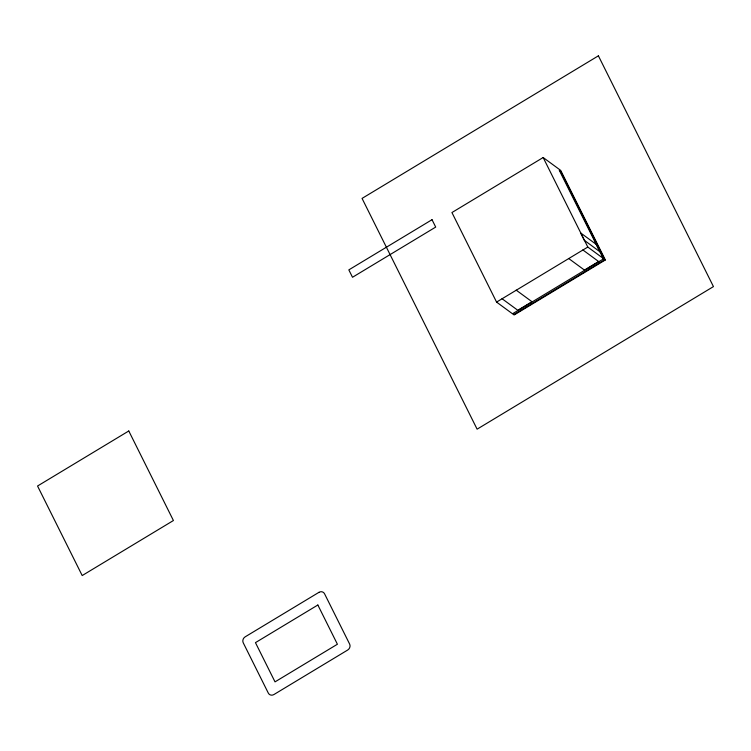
<?xml version="1.0" encoding="UTF-8"?>
<svg xmlns="http://www.w3.org/2000/svg" width="751" height="751" viewBox="0 0 751 751"><rect width="100%" height="100%" fill="white"/><g stroke="black" fill="none" stroke-linecap="round" stroke-linejoin="round"><path stroke-width="1.13" d="M543.161 157.522L451.933 212.552L496.571 302.09L514.135 314.979L605.362 259.949L560.715 170.411L543.161 157.522L587.798 247.06L605.362 259.949M496.571 302.09L587.798 247.06M603.475 258.907L513.196 313.364L514.379 314.237L604.658 259.771L560.471 171.162L559.288 170.289L603.475 258.907L604.658 259.771M582.851 249.942L598.631 261.526L584.456 270.078L568.667 258.494M516.2 290.149L531.99 301.733L517.805 310.285L502.025 298.701M598.397 55.827L362.057 198.405L477.11 429.168L713.45 286.6L598.397 55.827M432.022 219.696L348.83 269.881L352.51 277.269L435.702 227.084L432.022 219.696M128.778 430.98L37.55 486.019L82.197 575.557L173.415 520.527L128.778 430.98M318.922 592.351L245.183 636.829A4.497 4.046 -53.7 0 0 243.24 642.809L268.323 693.117A4.497 4.046 -53.7 0 0 273.946 694.525L347.685 650.037A4.497 4.046 -53.7 0 0 349.628 644.067L324.545 593.759A4.497 4.046 -53.7 0 0 318.922 592.351M317.851 605.006L255.453 642.64L275.016 681.87L337.406 644.236L317.851 605.006M596.425 244.516L580.636 232.923L584.325 240.311L600.105 251.895L596.425 244.516"/></g></svg>
